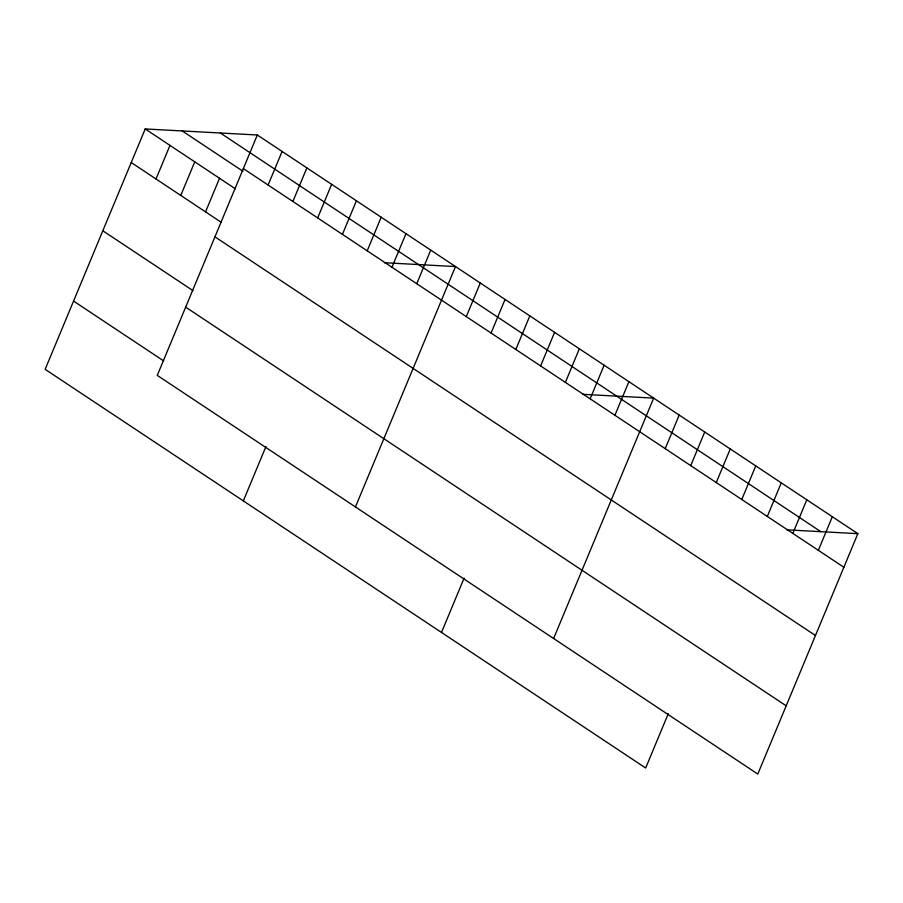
<?xml version="1.0" encoding="UTF-8"?>
<svg xmlns="http://www.w3.org/2000/svg" width="903" height="903" viewBox="0 0 903 903"><rect width="100%" height="100%" fill="white"/><g stroke="black" fill="none" stroke-linecap="round" stroke-linejoin="round"><path stroke-width="1.35" d="M257.332 134.998L157.269 375.377L757.786 774.052L857.85 533.673L257.332 134.998L145.214 128.948L45.15 369.327L645.668 768.001L668.288 713.663M155.993 178.986L169.978 145.394M180.769 195.432L194.755 161.84M205.545 211.878L219.519 178.286M268.112 185.036L282.097 151.444M292.888 201.482L306.873 167.89M317.664 217.928L331.638 184.336M342.429 234.374L356.414 200.782M243.325 500.894L265.945 446.545M367.205 250.82L381.19 217.228M391.97 267.265L405.955 233.674M416.746 283.711L430.731 250.12M355.443 506.944L455.496 266.566L384.464 262.728M466.287 316.603L480.272 283.011M491.063 333.049L505.048 299.446M515.827 349.495L529.813 315.892M540.604 365.941L554.589 332.338M441.499 632.45L464.108 578.112M565.38 382.387L579.354 348.784M590.144 398.821L604.13 365.23M614.92 415.267L628.906 381.676M553.618 638.5L653.67 398.121L582.638 394.295M665.206 448.667L679.191 415.064M690.739 465.609L704.712 432.006M716.26 482.552L730.245 448.96M741.781 499.494L755.766 465.903M767.302 516.437L781.287 482.845M792.823 533.38L806.808 499.788M818.344 550.322L832.329 516.73M786.818 529.835L857.85 533.673M220.332 133.001L820.85 531.675M243.347 168.59L843.865 567.265M182.214 130.946L243.009 171.31M145.214 128.948L235.288 188.75M131.228 162.54L221.303 222.341M214.937 236.834L815.465 635.509M102.818 230.784L192.903 290.585M185.668 307.133L786.197 705.819M73.561 301.083L163.635 360.884"/></g></svg>
